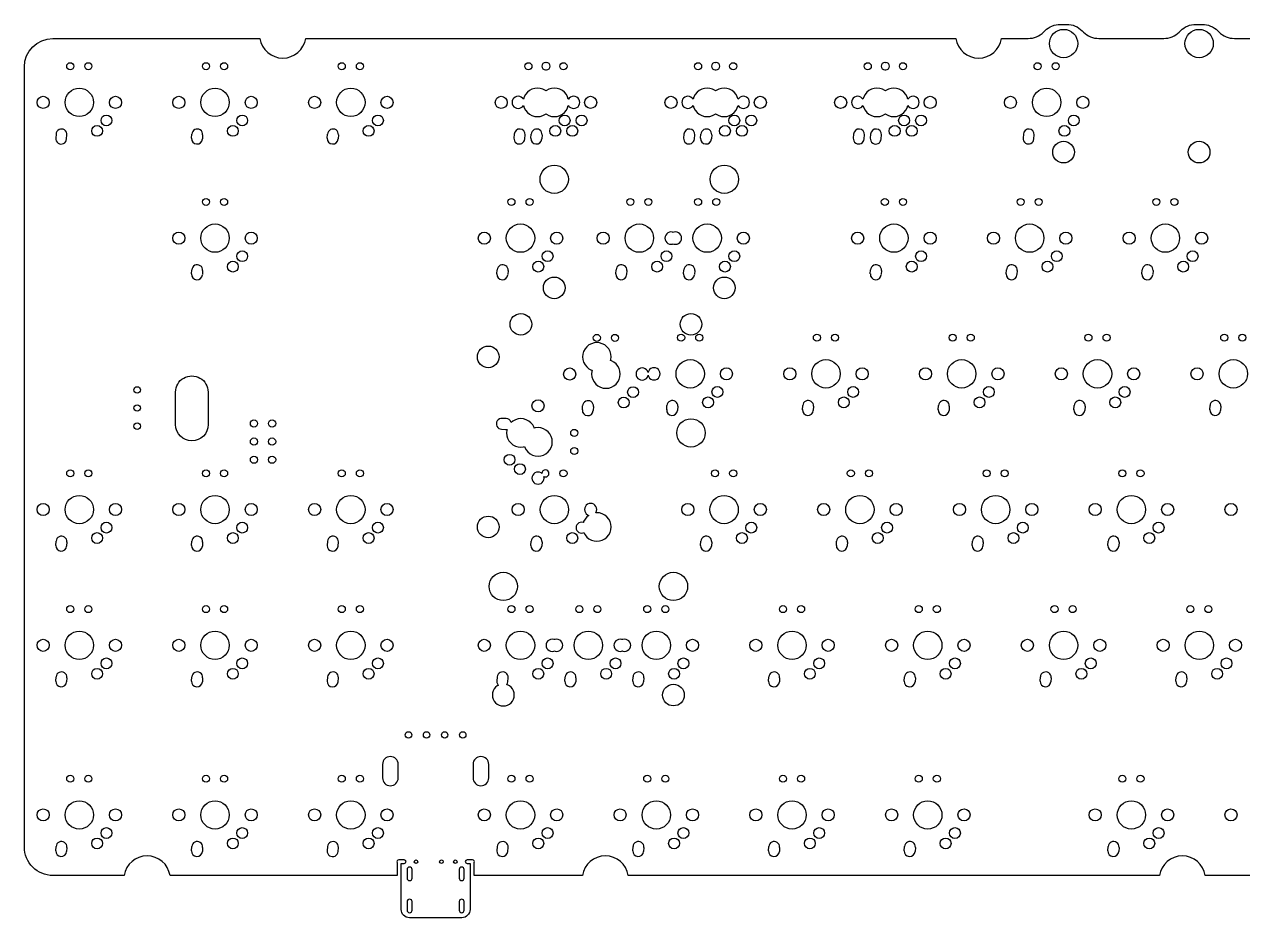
# Model space of a CAD drawing. Header units: millimetres. Extents: x -369 to -25, y -160 to -35.
# Drawn here: x -369.1 to -198.1, y -160.3 to -34.9 of the extents above; entities that cross this region are included whole.
import ezdxf

# ---------------------------------------------------------------- set-up
doc = ezdxf.new("R2010")
doc.units = ezdxf.units.MM
doc.layers.get('0').update_dxf_attribs({"linetype": 'CONTINUOUS'})

msp = doc.modelspace()

# ---------------------------------------------------------------- linework, layer by layer
for p, q in [((-345.61, -50.87), (-345.56, -50.29)), ((-344.04, -50.39), (-344.08, -50.97)), ((-326.56, -50.87), (-326.51, -50.29)), ((-324.99, -50.39), (-325.03, -50.97)), ((-297.98, -50.87), (-297.94, -50.29)), ((-296.42, -50.39), (-296.46, -50.97)), ((-274.17, -50.87), (-274.13, -50.29)), ((-272.61, -50.39), (-272.65, -50.97)), ((-345.61, -69.92), (-345.56, -69.34)), ((-344.04, -69.44), (-344.08, -70.02)), ((-302.74, -69.92), (-302.7, -69.34)), ((-301.18, -69.44), (-301.22, -70.02)), ((-286.07, -69.92), (-286.03, -69.34)), ((-284.51, -69.44), (-284.55, -70.02)), ((-276.55, -69.92), (-276.51, -69.34)), ((-274.99, -69.44), (-275.03, -70.02)), ((-250.36, -69.92), (-250.31, -69.34)), ((-248.79, -69.44), (-248.83, -70.02)), ((-231.31, -69.92), (-231.26, -69.34)), ((-229.74, -69.44), (-229.78, -70.02)), ((-212.26, -69.92), (-212.21, -69.34)), ((-210.69, -69.44), (-210.73, -70.02)), ((-290.76, -89), (-290.72, -88.42)), ((-289.2, -88.52), (-289.24, -89.1)), ((-278.93, -88.97), (-278.89, -88.39)), ((-277.37, -88.49), (-277.41, -89.07)), ((-259.88, -88.97), (-259.84, -88.39)), ((-258.32, -88.49), (-258.36, -89.07)), ((-240.83, -88.97), (-240.79, -88.39)), ((-239.27, -88.49), (-239.31, -89.07)), ((-221.78, -88.97), (-221.74, -88.39)), ((-220.22, -88.49), (-220.26, -89.07)), ((-202.73, -88.97), (-202.69, -88.39)), ((-201.17, -88.49), (-201.21, -89.07)), ((-364.66, -108.02), (-364.61, -107.44)), ((-363.09, -107.54), (-363.13, -108.12)), ((-345.61, -108.02), (-345.56, -107.44)), ((-344.04, -107.54), (-344.08, -108.12)), ((-297.98, -108.02), (-297.94, -107.44)), ((-296.42, -107.54), (-296.46, -108.12)), ((-274.17, -108.02), (-274.13, -107.44)), ((-272.61, -107.54), (-272.65, -108.12)), ((-255.12, -108.02), (-255.08, -107.44)), ((-253.56, -107.54), (-253.6, -108.12)), ((-236.07, -108.02), (-236.03, -107.44)), ((-234.51, -107.54), (-234.55, -108.12)), ((-217.02, -108.02), (-216.98, -107.44)), ((-215.46, -107.54), (-215.5, -108.12)), ((-364.66, -127.07), (-364.61, -126.49)), ((-345.61, -127.07), (-345.56, -126.49)), ((-293.22, -127.07), (-293.18, -126.49)), ((-283.69, -127.07), (-283.65, -126.49)), ((-264.64, -127.07), (-264.6, -126.49)), ((-245.59, -127.07), (-245.55, -126.49)), ((-226.54, -127.07), (-226.5, -126.49)), ((-207.49, -127.07), (-207.45, -126.49)), ((-363.09, -126.59), (-363.13, -127.17)), ((-344.04, -126.59), (-344.08, -127.17)), ((-291.66, -126.59), (-291.7, -127.17)), ((-282.13, -126.59), (-282.17, -127.17)), ((-263.08, -126.59), (-263.12, -127.17)), ((-244.03, -126.59), (-244.07, -127.17)), ((-224.98, -126.59), (-225.02, -127.17)), ((-205.93, -126.59), (-205.97, -127.17)), ((-364.66, -150.88), (-364.61, -150.3)), ((-363.09, -150.4), (-363.13, -150.98)), ((-345.61, -150.88), (-345.56, -150.3)), ((-344.04, -150.4), (-344.08, -150.98)), ((-283.69, -150.88), (-283.65, -150.3)), ((-282.13, -150.4), (-282.17, -150.98)), ((-264.64, -150.88), (-264.6, -150.3)), ((-263.08, -150.4), (-263.12, -150.98)), ((-245.59, -150.88), (-245.55, -150.3)), ((-244.03, -150.4), (-244.07, -150.98)), ((-217.02, -150.88), (-216.98, -150.3)), ((-215.46, -150.4), (-215.5, -150.98))]:
    msp.add_line(p, q)
msp.add_lwpolyline([(-128.83, -154.35), (-203.37, -154.35, 0.856429), (-209.79, -154.35), (-284.33, -154.35, 0.856297), (-290.76, -154.35), (-305.94, -154.35), (-305.94, -152.52, 0.548643), (-306.17, -152.15), (-306.94, -152.15, 1), (-306.94, -152.66), (-306.52, -152.66), (-306.52, -159.12, -0.413828), (-307.67, -160.27), (-315.03, -160.27, -0.414682), (-316.17, -159.12), (-316.17, -154.57), (-316.17, -152.66), (-315.76, -152.66, 1), (-315.76, -152.15), (-316.52, -152.15, 0.591746), (-316.74, -152.54), (-316.74, -154.35), (-348.62, -154.35, 0.856297), (-355.05, -154.35), (-365.06, -154.35, -0.414249), (-369.06, -150.35), (-369.06, -40.87, -0.414001), (-365.06, -36.87), (-336, -36.87, 0.856301), (-329.58, -36.87), (-238.37, -36.87, 0.857075), (-231.94, -36.87), (-228.21, -36.86, 0.199112), (-226.04, -35.97), (-225.86, -35.79, -0.198683), (-223.69, -34.89), (-222.79, -34.89, -0.198767), (-220.63, -35.79), (-220.45, -35.97, 0.199107), (-218.28, -36.86), (-209.19, -36.86, 0.199107), (-207.02, -35.97), (-206.84, -35.79, -0.198683), (-204.67, -34.89), (-203.78, -34.89, -0.198683), (-201.61, -35.79), (-201.43, -35.97, 0.199112), (-199.26, -36.86), (-113.9, -36.86, 0.199109)], format="xyb")
for points in [[(-296.45, -40.76), (-296.42, -40.95), (-296.31, -41.12), (-296.14, -41.23), (-295.95, -41.26), (-295.87, -41.25), (-295.79, -41.26), (-295.6, -41.23), (-295.43, -41.12), (-295.32, -40.95), (-295.29, -40.76), (-295.32, -40.57), (-295.43, -40.4), (-295.6, -40.29), (-295.79, -40.25), (-295.87, -40.27), (-295.95, -40.25), (-296.14, -40.29), (-296.31, -40.4), (-296.42, -40.57)], [(-272.6, -40.95), (-272.49, -41.12), (-272.33, -41.23), (-272.14, -41.26), (-272.06, -41.25), (-271.98, -41.26), (-271.79, -41.23), (-271.62, -41.12), (-271.51, -40.95), (-271.47, -40.76), (-271.51, -40.57), (-271.62, -40.4), (-271.79, -40.29), (-271.98, -40.25), (-272.06, -40.27), (-272.14, -40.25), (-272.33, -40.29), (-272.49, -40.4), (-272.6, -40.57), (-272.64, -40.76)], [(-247.97, -41.23), (-247.81, -41.12), (-247.7, -40.95), (-247.66, -40.76), (-247.7, -40.57), (-247.81, -40.4), (-247.97, -40.29), (-248.17, -40.25), (-248.24, -40.27), (-248.32, -40.25), (-248.52, -40.29), (-248.68, -40.4), (-248.79, -40.57), (-248.83, -40.76), (-248.79, -40.95), (-248.68, -41.12), (-248.52, -41.23), (-248.32, -41.26), (-248.24, -41.25), (-248.17, -41.26)], [(-300.19, -45.1), (-300.37, -45.23), (-300.5, -45.41), (-300.59, -45.62), (-300.62, -45.84), (-300.59, -46.06), (-300.5, -46.27), (-300.37, -46.45), (-300.19, -46.58), (-299.98, -46.67), (-299.76, -46.7), (-299.54, -46.67), (-299.33, -46.58), (-299.15, -46.45), (-299.02, -46.27), (-299.02, -46.26), (-298.91, -46.61), (-298.73, -46.95), (-298.48, -47.26), (-298.17, -47.51), (-297.83, -47.69), (-297.45, -47.8), (-297.06, -47.84), (-296.67, -47.8), (-296.29, -47.69), (-295.95, -47.51), (-295.87, -47.44), (-295.79, -47.51), (-295.45, -47.69), (-295.07, -47.8), (-294.68, -47.84), (-294.29, -47.8), (-293.91, -47.69), (-293.57, -47.51), (-293.26, -47.26), (-293.01, -46.95), (-292.83, -46.61), (-292.73, -46.26), (-292.72, -46.27), (-292.59, -46.45), (-292.41, -46.58), (-292.2, -46.67), (-291.98, -46.7), (-291.76, -46.67), (-291.55, -46.58), (-291.37, -46.45), (-291.24, -46.27), (-291.15, -46.06), (-291.12, -45.84), (-291.15, -45.62), (-291.24, -45.41), (-291.37, -45.23), (-291.55, -45.1), (-291.76, -45.01), (-291.98, -44.98), (-292.2, -45.01), (-292.41, -45.1), (-292.59, -45.23), (-292.72, -45.41), (-292.73, -45.41), (-292.83, -45.07), (-293.01, -44.73), (-293.26, -44.42), (-293.57, -44.17), (-293.91, -43.99), (-294.29, -43.87), (-294.68, -43.84), (-295.07, -43.87), (-295.45, -43.99), (-295.79, -44.17), (-295.87, -44.24), (-295.95, -44.17), (-296.29, -43.99), (-296.67, -43.87), (-297.06, -43.84), (-297.45, -43.87), (-297.83, -43.99), (-298.17, -44.17), (-298.48, -44.42), (-298.73, -44.73), (-298.91, -45.07), (-299.02, -45.41), (-299.02, -45.41), (-299.15, -45.23), (-299.33, -45.1), (-299.54, -45.01), (-299.76, -44.98), (-299.98, -45.01)], [(-276.69, -46.27), (-276.55, -46.45), (-276.38, -46.58), (-276.17, -46.67), (-275.95, -46.7), (-275.73, -46.67), (-275.52, -46.58), (-275.34, -46.45), (-275.2, -46.27), (-275.2, -46.26), (-275.1, -46.61), (-274.91, -46.95), (-274.67, -47.26), (-274.36, -47.51), (-274.02, -47.69), (-273.64, -47.8), (-273.25, -47.84), (-272.86, -47.8), (-272.48, -47.69), (-272.14, -47.51), (-272.06, -47.44), (-271.98, -47.51), (-271.63, -47.69), (-271.26, -47.8), (-270.87, -47.84), (-270.48, -47.8), (-270.1, -47.69), (-269.75, -47.51), (-269.45, -47.26), (-269.2, -46.95), (-269.02, -46.61), (-268.91, -46.26), (-268.91, -46.27), (-268.77, -46.45), (-268.6, -46.58), (-268.39, -46.67), (-268.17, -46.7), (-267.95, -46.67), (-267.74, -46.58), (-267.56, -46.45), (-267.42, -46.27), (-267.34, -46.06), (-267.31, -45.84), (-267.34, -45.62), (-267.42, -45.41), (-267.56, -45.23), (-267.74, -45.1), (-267.95, -45.01), (-268.17, -44.98), (-268.39, -45.01), (-268.6, -45.1), (-268.77, -45.23), (-268.91, -45.41), (-268.91, -45.41), (-269.02, -45.07), (-269.2, -44.73), (-269.45, -44.42), (-269.75, -44.17), (-270.1, -43.99), (-270.48, -43.87), (-270.87, -43.84), (-271.26, -43.87), (-271.63, -43.99), (-271.98, -44.17), (-272.06, -44.24), (-272.14, -44.17), (-272.48, -43.99), (-272.86, -43.87), (-273.25, -43.84), (-273.64, -43.87), (-274.02, -43.99), (-274.36, -44.17), (-274.67, -44.42), (-274.91, -44.73), (-275.1, -45.07), (-275.2, -45.41), (-275.2, -45.41), (-275.34, -45.23), (-275.52, -45.1), (-275.73, -45.01), (-275.95, -44.98), (-276.17, -45.01), (-276.38, -45.1), (-276.55, -45.23), (-276.69, -45.41), (-276.78, -45.62), (-276.8, -45.84), (-276.78, -46.06)], [(-248.67, -47.69), (-248.32, -47.51), (-248.24, -47.44), (-248.17, -47.51), (-247.82, -47.69), (-247.45, -47.8), (-247.05, -47.84), (-246.66, -47.8), (-246.29, -47.69), (-245.94, -47.51), (-245.64, -47.26), (-245.39, -46.95), (-245.2, -46.61), (-245.1, -46.26), (-245.1, -46.27), (-244.96, -46.45), (-244.79, -46.58), (-244.58, -46.67), (-244.36, -46.7), (-244.13, -46.67), (-243.93, -46.58), (-243.75, -46.45), (-243.61, -46.27), (-243.53, -46.06), (-243.5, -45.84), (-243.53, -45.62), (-243.61, -45.41), (-243.75, -45.23), (-243.93, -45.1), (-244.13, -45.01), (-244.36, -44.98), (-244.58, -45.01), (-244.79, -45.1), (-244.96, -45.23), (-245.1, -45.41), (-245.1, -45.41), (-245.2, -45.07), (-245.39, -44.73), (-245.64, -44.42), (-245.94, -44.17), (-246.29, -43.99), (-246.66, -43.87), (-247.05, -43.84), (-247.45, -43.87), (-247.82, -43.99), (-248.17, -44.17), (-248.24, -44.24), (-248.32, -44.17), (-248.67, -43.99), (-249.04, -43.87), (-249.44, -43.84), (-249.83, -43.87), (-250.2, -43.99), (-250.55, -44.17), (-250.85, -44.42), (-251.1, -44.73), (-251.29, -45.07), (-251.39, -45.41), (-251.39, -45.41), (-251.53, -45.23), (-251.71, -45.1), (-251.91, -45.01), (-252.13, -44.98), (-252.36, -45.01), (-252.56, -45.1), (-252.74, -45.23), (-252.88, -45.41), (-252.96, -45.62), (-252.99, -45.84), (-252.96, -46.06), (-252.88, -46.27), (-252.74, -46.45), (-252.56, -46.58), (-252.36, -46.67), (-252.13, -46.7), (-251.91, -46.67), (-251.71, -46.58), (-251.53, -46.45), (-251.39, -46.27), (-251.39, -46.26), (-251.29, -46.61), (-251.1, -46.95), (-250.85, -47.26), (-250.55, -47.51), (-250.2, -47.69), (-249.83, -47.8), (-249.44, -47.84), (-249.04, -47.8)], [(-278.01, -64.1), (-278.11, -64.06), (-278.33, -64.03), (-278.55, -64.06), (-278.76, -64.15), (-278.93, -64.28), (-279.07, -64.46), (-279.16, -64.67), (-279.19, -64.89), (-279.16, -65.11), (-279.07, -65.32), (-278.93, -65.5), (-278.76, -65.63), (-278.55, -65.72), (-278.33, -65.75), (-278.11, -65.72), (-278.01, -65.68), (-277.92, -65.72), (-277.69, -65.75), (-277.47, -65.72), (-277.26, -65.63), (-277.09, -65.5), (-276.95, -65.32), (-276.86, -65.11), (-276.83, -64.89), (-276.86, -64.67), (-276.95, -64.46), (-277.09, -64.28), (-277.26, -64.15), (-277.47, -64.06), (-277.69, -64.03), (-277.92, -64.06)], [(-286.69, -85.82), (-286.34, -85.64), (-286.04, -85.39), (-285.79, -85.08), (-285.61, -84.74), (-285.49, -84.36), (-285.45, -83.97), (-285.49, -83.58), (-285.61, -83.2), (-285.79, -82.86), (-286.04, -82.55), (-286.34, -82.31), (-286.69, -82.12), (-286.8, -82.08), (-286.76, -81.95), (-286.72, -81.56), (-286.76, -81.17), (-286.88, -80.79), (-287.06, -80.44), (-287.31, -80.14), (-287.61, -79.89), (-287.96, -79.71), (-288.34, -79.59), (-288.73, -79.55), (-289.12, -79.59), (-289.49, -79.71), (-289.84, -79.89), (-290.14, -80.14), (-290.39, -80.44), (-290.58, -80.79), (-290.69, -81.17), (-290.73, -81.56), (-290.69, -81.95), (-290.58, -82.32), (-290.39, -82.67), (-290.14, -82.97), (-289.84, -83.22), (-289.49, -83.41), (-289.38, -83.44), (-289.42, -83.58), (-289.46, -83.97), (-289.42, -84.36), (-289.31, -84.74), (-289.12, -85.08), (-288.87, -85.39), (-288.57, -85.64), (-288.22, -85.82), (-287.85, -85.94), (-287.46, -85.97), (-287.07, -85.94)], [(-282.6, -83.14), (-282.81, -83.23), (-282.98, -83.36), (-283.12, -83.54), (-283.21, -83.75), (-283.23, -83.97), (-283.21, -84.19), (-283.12, -84.4), (-282.98, -84.58), (-282.81, -84.71), (-282.6, -84.8), (-282.38, -84.83), (-282.15, -84.8), (-281.95, -84.71), (-281.77, -84.58), (-281.63, -84.4), (-281.55, -84.19), (-281.54, -84.14), (-281.54, -84.16), (-281.45, -84.37), (-281.32, -84.55), (-281.14, -84.68), (-280.93, -84.77), (-280.71, -84.8), (-280.49, -84.77), (-280.28, -84.68), (-280.1, -84.55), (-279.97, -84.37), (-279.88, -84.16), (-279.85, -83.94), (-279.88, -83.72), (-279.97, -83.51), (-280.1, -83.33), (-280.28, -83.2), (-280.49, -83.11), (-280.71, -83.08), (-280.93, -83.11), (-281.14, -83.2), (-281.32, -83.33), (-281.45, -83.51), (-281.54, -83.72), (-281.55, -83.77), (-281.55, -83.75), (-281.63, -83.54), (-281.77, -83.36), (-281.95, -83.23), (-282.15, -83.14), (-282.38, -83.11)], [(-295.57, -94.91), (-295.32, -94.61), (-295.13, -94.26), (-295.02, -93.89), (-294.98, -93.5), (-295.02, -93.11), (-295.13, -92.73), (-295.32, -92.38), (-295.57, -92.08), (-295.87, -91.83), (-296.21, -91.64), (-296.59, -91.53), (-296.98, -91.49), (-297.37, -91.53), (-297.51, -91.57), (-297.54, -91.46), (-297.73, -91.11), (-297.98, -90.81), (-298.28, -90.56), (-298.63, -90.38), (-299, -90.26), (-299.39, -90.22), (-299.79, -90.26), (-300.16, -90.38), (-300.51, -90.56), (-300.76, -90.76), (-300.79, -90.66), (-300.9, -90.49), (-301.05, -90.36), (-301.23, -90.27), (-301.43, -90.23), (-302.01, -90.19), (-302.21, -90.2), (-302.4, -90.26), (-302.57, -90.38), (-302.7, -90.53), (-302.79, -90.71), (-302.83, -90.9), (-302.82, -91.1), (-302.75, -91.29), (-302.64, -91.46), (-302.49, -91.59), (-302.31, -91.68), (-302.11, -91.72), (-301.54, -91.76), (-301.33, -91.75), (-301.33, -91.75), (-301.36, -91.83), (-301.4, -92.23), (-301.36, -92.62), (-301.25, -92.99), (-301.06, -93.34), (-300.81, -93.64), (-300.51, -93.89), (-300.16, -94.08), (-299.79, -94.19), (-299.39, -94.23), (-299, -94.19), (-298.87, -94.15), (-298.83, -94.26), (-298.65, -94.61), (-298.4, -94.91), (-298.1, -95.16), (-297.75, -95.35), (-297.37, -95.46), (-296.98, -95.5), (-296.59, -95.46), (-296.21, -95.35), (-295.87, -95.16)], [(-297.41, -99.32), (-297.2, -99.4), (-296.98, -99.43), (-296.76, -99.4), (-296.55, -99.32), (-296.38, -99.18), (-296.24, -99), (-296.15, -98.8), (-296.12, -98.58), (-296.15, -98.37), (-296.14, -98.38), (-295.95, -98.41), (-295.76, -98.38), (-295.59, -98.27), (-295.48, -98.1), (-295.45, -97.91), (-295.48, -97.72), (-295.59, -97.55), (-295.76, -97.44), (-295.95, -97.4), (-296.14, -97.44), (-296.31, -97.55), (-296.42, -97.72), (-296.45, -97.91), (-296.55, -97.83), (-296.76, -97.75), (-296.98, -97.72), (-297.2, -97.75), (-297.41, -97.83), (-297.59, -97.97), (-297.73, -98.15), (-297.81, -98.35), (-297.84, -98.58), (-297.81, -98.8), (-297.73, -99), (-297.59, -99.18)], [(-290.62, -104.81), (-290.67, -104.79), (-290.87, -104.76), (-291.07, -104.79), (-291.25, -104.86), (-291.41, -104.99), (-291.54, -105.14), (-291.61, -105.33), (-291.64, -105.53), (-291.61, -105.73), (-291.54, -105.91), (-291.41, -106.07), (-291.25, -106.19), (-291.07, -106.27), (-290.87, -106.3), (-290.67, -106.27), (-290.56, -106.23), (-290.39, -106.55), (-290.14, -106.85), (-289.84, -107.1), (-289.49, -107.29), (-289.12, -107.4), (-288.73, -107.44), (-288.34, -107.4), (-287.96, -107.29), (-287.61, -107.1), (-287.31, -106.85), (-287.06, -106.55), (-286.88, -106.2), (-286.76, -105.82), (-286.72, -105.43), (-286.76, -105.04), (-286.88, -104.67), (-287.06, -104.32), (-287.31, -104.02), (-287.61, -103.77), (-287.96, -103.58), (-288.34, -103.47), (-288.73, -103.43), (-288.88, -103.44), (-288.86, -103.42), (-288.77, -103.21), (-288.74, -102.99), (-288.77, -102.77), (-288.86, -102.56), (-288.99, -102.38), (-289.17, -102.25), (-289.38, -102.16), (-289.6, -102.13), (-289.82, -102.16), (-290.03, -102.25), (-290.21, -102.38), (-290.34, -102.56), (-290.43, -102.77), (-290.46, -102.99), (-290.43, -103.21), (-290.34, -103.42), (-290.21, -103.6), (-290.03, -103.73), (-289.87, -103.8), (-290.14, -104.02), (-290.39, -104.32), (-290.58, -104.67)], [(-295.83, -121.82), (-295.86, -122.04), (-295.83, -122.26), (-295.74, -122.47), (-295.6, -122.65), (-295.43, -122.78), (-295.22, -122.87), (-295, -122.9), (-294.77, -122.87), (-294.68, -122.83), (-294.58, -122.87), (-294.36, -122.9), (-294.14, -122.87), (-293.93, -122.78), (-293.76, -122.65), (-293.62, -122.47), (-293.53, -122.26), (-293.5, -122.04), (-293.53, -121.82), (-293.62, -121.61), (-293.76, -121.43), (-293.93, -121.3), (-294.14, -121.21), (-294.36, -121.18), (-294.58, -121.21), (-294.68, -121.25), (-294.77, -121.21), (-295, -121.18), (-295.22, -121.21), (-295.43, -121.3), (-295.6, -121.43), (-295.74, -121.61)], [(-284.61, -122.87), (-284.41, -122.78), (-284.23, -122.65), (-284.09, -122.47), (-284.01, -122.26), (-283.98, -122.04), (-284.01, -121.82), (-284.09, -121.61), (-284.23, -121.43), (-284.41, -121.3), (-284.61, -121.21), (-284.84, -121.18), (-285.06, -121.21), (-285.15, -121.25), (-285.25, -121.21), (-285.47, -121.18), (-285.69, -121.21), (-285.9, -121.3), (-286.08, -121.43), (-286.21, -121.61), (-286.3, -121.82), (-286.33, -122.04), (-286.3, -122.26), (-286.21, -122.47), (-286.08, -122.65), (-285.9, -122.78), (-285.69, -122.87), (-285.47, -122.9), (-285.25, -122.87), (-285.15, -122.83), (-285.06, -122.87), (-284.84, -122.9)], [(-301.26, -127.37), (-301.22, -127.17), (-301.17, -126.59), (-301.19, -126.39), (-301.25, -126.2), (-301.36, -126.04), (-301.51, -125.9), (-301.69, -125.81), (-301.89, -125.77), (-302.09, -125.79), (-302.28, -125.85), (-302.45, -125.96), (-302.58, -126.11), (-302.67, -126.29), (-302.71, -126.49), (-302.75, -127.07), (-302.74, -127.27), (-302.67, -127.46), (-302.56, -127.62), (-302.53, -127.65), (-302.71, -127.75), (-302.94, -127.94), (-303.13, -128.17), (-303.27, -128.44), (-303.36, -128.73), (-303.39, -129.02), (-303.36, -129.32), (-303.27, -129.61), (-303.13, -129.88), (-302.94, -130.11), (-302.71, -130.3), (-302.44, -130.44), (-302.15, -130.53), (-301.86, -130.55), (-301.56, -130.53), (-301.27, -130.44), (-301, -130.3), (-300.77, -130.11), (-300.58, -129.88), (-300.44, -129.61), (-300.35, -129.32), (-300.32, -129.02), (-300.35, -128.73), (-300.44, -128.44), (-300.58, -128.17), (-300.77, -127.94), (-301, -127.75), (-301.27, -127.61), (-301.37, -127.58), (-301.35, -127.55)]]:
    msp.add_lwpolyline(points, close=True)
for points in [[(-364.61, -50.29), (-364.66, -50.87, 1), (-363.13, -50.97), (-363.09, -50.39, 1)], [(-300.32, -50.29), (-300.36, -50.87, 1), (-298.84, -50.97), (-298.8, -50.39, 1)], [(-276.51, -50.29), (-276.55, -50.87, 1), (-275.03, -50.97), (-274.99, -50.39, 1)], [(-252.7, -50.29), (-252.74, -50.87, 1), (-251.22, -50.97), (-251.18, -50.39, 1)], [(-250.31, -50.29), (-250.36, -50.87, 1), (-248.83, -50.97), (-248.79, -50.39, 1)], [(-228.88, -50.29), (-228.92, -50.87, 1), (-227.4, -50.97), (-227.36, -50.39, 1)], [(-347.84, -86.51, -1.000003), (-343.27, -86.51), (-343.27, -91.06, -1), (-347.84, -91.06)], [(-326.51, -107.44), (-326.56, -108.02, 1), (-325.03, -108.12), (-324.99, -107.54, 1)], [(-326.51, -126.49), (-326.56, -127.07, 1), (-325.03, -127.17), (-324.99, -126.59, 1)], [(-318.8, -138.75), (-318.8, -140.65, 1), (-316.6, -140.65), (-316.6, -138.75, 1)], [(-306.1, -138.75), (-306.1, -140.65, 1), (-303.9, -140.65), (-303.9, -138.75, 1)], [(-326.51, -150.3), (-326.56, -150.88, 1), (-325.03, -150.98), (-324.99, -150.4, 1)], [(-302.7, -150.3), (-302.74, -150.88, 1), (-301.22, -150.98), (-301.18, -150.4, 1)], [(-315.35, -153.52), (-315.35, -154.72, 1), (-314.65, -154.72), (-314.65, -153.52, 1)], [(-308.05, -153.52), (-308.05, -154.72, 1), (-307.35, -154.72), (-307.35, -153.52, 1)], [(-315.35, -158.02), (-315.35, -159.22, 1), (-314.65, -159.22), (-314.65, -158.02, 1)], [(-308.05, -158.02), (-308.05, -159.22, 1), (-307.35, -159.22), (-307.35, -158.02, 1)]]:
    msp.add_lwpolyline(points, format="xyb", close=True)
for centre, radius in [((-223.24, -37.58), 1.99), ((-204.22, -37.58), 1.99), ((-362.62, -40.76), 0.495), ((-360.08, -40.76), 0.495), ((-343.57, -40.76), 0.495), ((-341.03, -40.76), 0.495), ((-324.52, -40.76), 0.495), ((-321.98, -40.76), 0.495), ((-298.33, -40.76), 0.495), ((-293.41, -40.76), 0.495), ((-274.52, -40.76), 0.495), ((-269.6, -40.76), 0.495), ((-250.71, -40.76), 0.495), ((-245.78, -40.76), 0.495), ((-226.89, -40.76), 0.495), ((-224.35, -40.76), 0.495), ((-361.35, -45.84), 1.99), ((-342.3, -45.84), 1.99), ((-323.25, -45.84), 1.99), ((-225.62, -45.84), 1.99), ((-366.43, -45.84), 0.851), ((-356.27, -45.84), 0.851), ((-347.38, -45.84), 0.851), ((-337.22, -45.84), 0.851), ((-328.33, -45.84), 0.851), ((-318.17, -45.84), 0.851), ((-302.14, -45.84), 0.851), ((-289.6, -45.84), 0.851), ((-278.33, -45.84), 0.851), ((-265.79, -45.84), 0.851), ((-254.52, -45.84), 0.851), ((-241.97, -45.84), 0.851), ((-230.7, -45.84), 0.851), ((-220.54, -45.84), 0.851), ((-357.54, -48.38), 0.762), ((-338.49, -48.38), 0.762), ((-319.44, -48.38), 0.762), ((-293.25, -48.38), 0.762), ((-290.87, -48.38), 0.762), ((-269.44, -48.38), 0.762), ((-267.06, -48.38), 0.762), ((-245.63, -48.38), 0.762), ((-243.24, -48.38), 0.762), ((-221.81, -48.38), 0.762), ((-358.85, -49.84), 0.762), ((-339.8, -49.84), 0.762), ((-320.75, -49.84), 0.762), ((-294.56, -49.84), 0.762), ((-292.18, -49.84), 0.762), ((-270.75, -49.84), 0.762), ((-268.37, -49.84), 0.762), ((-246.94, -49.84), 0.762), ((-244.55, -49.84), 0.762), ((-223.12, -49.84), 0.762), ((-223.24, -52.82), 1.52), ((-204.22, -52.82), 1.52), ((-294.71, -56.63), 1.99), ((-270.84, -56.63), 1.99), ((-343.57, -59.81), 0.495), ((-341.03, -59.81), 0.495), ((-300.71, -59.81), 0.495), ((-298.17, -59.81), 0.495), ((-284.04, -59.81), 0.495), ((-281.5, -59.81), 0.495), ((-274.52, -59.81), 0.495), ((-271.98, -59.81), 0.495), ((-248.32, -59.81), 0.495), ((-245.78, -59.81), 0.495), ((-229.27, -59.81), 0.495), ((-226.73, -59.81), 0.495), ((-210.22, -59.81), 0.495), ((-207.68, -59.81), 0.495), ((-342.3, -64.89), 1.99), ((-299.44, -64.89), 1.99), ((-282.77, -64.89), 1.99), ((-273.25, -64.89), 1.99), ((-247.05, -64.89), 1.99), ((-228, -64.89), 1.99), ((-208.95, -64.89), 1.99), ((-347.38, -64.89), 0.851), ((-337.22, -64.89), 0.851), ((-304.52, -64.89), 0.851), ((-294.36, -64.89), 0.851), ((-287.85, -64.89), 0.851), ((-268.17, -64.89), 0.851), ((-252.13, -64.89), 0.851), ((-241.97, -64.89), 0.851), ((-233.08, -64.89), 0.851), ((-222.92, -64.89), 0.851), ((-214.03, -64.89), 0.851), ((-203.87, -64.89), 0.851), ((-339.8, -68.89), 0.762), ((-338.49, -67.43), 0.762), ((-296.94, -68.89), 0.762), ((-295.63, -67.43), 0.762), ((-280.27, -68.89), 0.762), ((-278.96, -67.43), 0.762), ((-270.75, -68.89), 0.762), ((-269.44, -67.43), 0.762), ((-244.55, -68.89), 0.762), ((-243.24, -67.43), 0.762), ((-225.5, -68.89), 0.762), ((-224.19, -67.43), 0.762), ((-206.45, -68.89), 0.762), ((-205.14, -67.43), 0.762), ((-294.71, -71.87), 1.52), ((-270.84, -71.87), 1.52), ((-299.39, -76.99), 1.52), ((-275.52, -76.99), 1.52), ((-288.73, -78.89), 0.495), ((-286.19, -78.89), 0.495), ((-276.9, -78.86), 0.495), ((-274.36, -78.86), 0.495), ((-257.85, -78.86), 0.495), ((-255.31, -78.86), 0.495), ((-238.8, -78.86), 0.495), ((-236.26, -78.86), 0.495), ((-219.75, -78.86), 0.495), ((-217.21, -78.86), 0.495), ((-200.7, -78.86), 0.495), ((-198.16, -78.86), 0.495), ((-303.97, -81.56), 1.52), ((-275.63, -83.94), 1.99), ((-256.58, -83.94), 1.99), ((-237.53, -83.94), 1.99), ((-218.48, -83.94), 1.99), ((-199.43, -83.94), 1.99), ((-292.54, -83.97), 0.851), ((-270.55, -83.94), 0.851), ((-261.66, -83.94), 0.851), ((-251.5, -83.94), 0.851), ((-242.61, -83.94), 0.851), ((-232.45, -83.94), 0.851), ((-223.56, -83.94), 0.851), ((-213.4, -83.94), 0.851), ((-204.51, -83.94), 0.851), ((-353.23, -86.2), 0.45), ((-283.65, -86.51), 0.762), ((-273.13, -87.94), 0.762), ((-271.82, -86.48), 0.762), ((-254.08, -87.94), 0.762), ((-252.77, -86.48), 0.762), ((-235.03, -87.94), 0.762), ((-233.72, -86.48), 0.762), ((-215.98, -87.94), 0.762), ((-214.67, -86.48), 0.762), ((-353.23, -88.74), 0.45), ((-296.98, -88.42), 0.851), ((-284.96, -87.97), 0.762), ((-336.84, -90.91), 0.508), ((-334.3, -90.91), 0.508), ((-275.52, -92.23), 1.99), ((-353.23, -91.28), 0.45), ((-291.9, -92.23), 0.495), ((-336.84, -93.45), 0.508), ((-334.3, -93.45), 0.508), ((-336.84, -95.99), 0.508), ((-334.3, -95.99), 0.508), ((-300.98, -96), 0.762), ((-291.9, -94.77), 0.495), ((-362.62, -97.91), 0.495), ((-360.08, -97.91), 0.495), ((-343.57, -97.91), 0.495), ((-341.03, -97.91), 0.495), ((-324.52, -97.91), 0.495), ((-321.98, -97.91), 0.495), ((-299.52, -97.31), 0.762), ((-293.41, -97.91), 0.495), ((-272.14, -97.91), 0.495), ((-269.6, -97.91), 0.495), ((-253.09, -97.91), 0.495), ((-250.55, -97.91), 0.495), ((-234.04, -97.91), 0.495), ((-231.5, -97.91), 0.495), ((-214.99, -97.91), 0.495), ((-212.45, -97.91), 0.495), ((-366.43, -102.99), 0.851), ((-361.35, -102.99), 1.99), ((-356.27, -102.99), 0.851), ((-347.38, -102.99), 0.851), ((-342.3, -102.99), 1.99), ((-337.22, -102.99), 0.851), ((-328.33, -102.99), 0.851), ((-323.25, -102.99), 1.99), ((-318.17, -102.99), 0.851), ((-299.76, -102.99), 0.851), ((-294.68, -102.99), 1.99), ((-275.95, -102.99), 0.851), ((-270.87, -102.99), 1.99), ((-265.79, -102.99), 0.851), ((-256.9, -102.99), 0.851), ((-251.82, -102.99), 1.99), ((-246.74, -102.99), 0.851), ((-237.85, -102.99), 0.851), ((-232.77, -102.99), 1.99), ((-227.69, -102.99), 0.851), ((-218.8, -102.99), 0.851), ((-213.72, -102.99), 1.99), ((-208.64, -102.99), 0.851), ((-199.75, -102.99), 0.851), ((-303.97, -105.43), 1.52), ((-357.54, -105.53), 0.762), ((-338.49, -105.53), 0.762), ((-319.44, -105.53), 0.762), ((-267.06, -105.53), 0.762), ((-248.01, -105.53), 0.762), ((-228.96, -105.53), 0.762), ((-209.91, -105.53), 0.762), ((-358.85, -106.99), 0.762), ((-339.8, -106.99), 0.762), ((-320.75, -106.99), 0.762), ((-292.18, -106.99), 0.762), ((-268.37, -106.99), 0.762), ((-249.32, -106.99), 0.762), ((-230.27, -106.99), 0.762), ((-211.22, -106.99), 0.762), ((-301.86, -113.78), 1.99), ((-277.98, -113.78), 1.99), ((-362.62, -116.96), 0.495), ((-360.08, -116.96), 0.495), ((-343.57, -116.96), 0.495), ((-341.03, -116.96), 0.495), ((-324.52, -116.96), 0.495), ((-321.98, -116.96), 0.495), ((-300.71, -116.96), 0.495), ((-298.17, -116.96), 0.495), ((-291.19, -116.96), 0.495), ((-288.65, -116.96), 0.495), ((-281.66, -116.96), 0.495), ((-279.12, -116.96), 0.495), ((-262.61, -116.96), 0.495), ((-260.07, -116.96), 0.495), ((-243.56, -116.96), 0.495), ((-241.02, -116.96), 0.495), ((-224.51, -116.96), 0.495), ((-221.97, -116.96), 0.495), ((-205.46, -116.96), 0.495), ((-202.92, -116.96), 0.495), ((-366.43, -122.04), 0.851), ((-361.35, -122.04), 1.99), ((-356.27, -122.04), 0.851), ((-347.38, -122.04), 0.851), ((-342.3, -122.04), 1.99), ((-337.22, -122.04), 0.851), ((-328.33, -122.04), 0.851), ((-323.25, -122.04), 1.99), ((-318.17, -122.04), 0.851), ((-304.52, -122.04), 0.851), ((-299.44, -122.04), 1.99), ((-289.92, -122.04), 1.99), ((-280.39, -122.04), 1.99), ((-275.31, -122.04), 0.851), ((-266.42, -122.04), 0.851), ((-261.34, -122.04), 1.99), ((-256.26, -122.04), 0.851), ((-247.37, -122.04), 0.851), ((-242.29, -122.04), 1.99), ((-237.21, -122.04), 0.851), ((-228.32, -122.04), 0.851), ((-223.24, -122.04), 1.99), ((-218.16, -122.04), 0.851), ((-209.27, -122.04), 0.851), ((-204.19, -122.04), 1.99), ((-199.11, -122.04), 0.851), ((-357.54, -124.58), 0.762), ((-338.49, -124.58), 0.762), ((-319.44, -124.58), 0.762), ((-295.63, -124.58), 0.762), ((-286.11, -124.58), 0.762), ((-276.58, -124.58), 0.762), ((-257.53, -124.58), 0.762), ((-238.48, -124.58), 0.762), ((-219.43, -124.58), 0.762), ((-200.38, -124.58), 0.762), ((-358.85, -126.04), 0.762), ((-339.8, -126.04), 0.762), ((-320.75, -126.04), 0.762), ((-296.94, -126.04), 0.762), ((-287.42, -126.04), 0.762), ((-277.89, -126.04), 0.762), ((-258.84, -126.04), 0.762), ((-239.79, -126.04), 0.762), ((-220.74, -126.04), 0.762), ((-201.69, -126.04), 0.762), ((-277.98, -129.02), 1.52), ((-315.16, -134.62), 0.45), ((-312.62, -134.62), 0.45), ((-310.08, -134.62), 0.45), ((-307.54, -134.62), 0.45), ((-362.62, -140.77), 0.495), ((-360.08, -140.77), 0.495), ((-343.57, -140.77), 0.495), ((-341.03, -140.77), 0.495), ((-324.52, -140.77), 0.495), ((-321.98, -140.77), 0.495), ((-300.71, -140.77), 0.495), ((-298.17, -140.77), 0.495), ((-281.66, -140.77), 0.495), ((-279.12, -140.77), 0.495), ((-262.61, -140.77), 0.495), ((-260.07, -140.77), 0.495), ((-243.56, -140.77), 0.495), ((-241.02, -140.77), 0.495), ((-214.99, -140.77), 0.495), ((-212.45, -140.77), 0.495), ((-366.43, -145.85), 0.851), ((-361.35, -145.85), 1.99), ((-356.27, -145.85), 0.851), ((-347.38, -145.85), 0.851), ((-342.3, -145.85), 1.99), ((-337.22, -145.85), 0.851), ((-328.33, -145.85), 0.851), ((-323.25, -145.85), 1.99), ((-318.17, -145.85), 0.851), ((-304.52, -145.85), 0.851), ((-299.44, -145.85), 1.99), ((-294.36, -145.85), 0.851), ((-285.47, -145.85), 0.851), ((-280.39, -145.85), 1.99), ((-275.31, -145.85), 0.851), ((-266.42, -145.85), 0.851), ((-261.34, -145.85), 1.99), ((-256.26, -145.85), 0.851), ((-247.37, -145.85), 0.851), ((-242.29, -145.85), 1.99), ((-237.21, -145.85), 0.851), ((-218.8, -145.85), 0.851), ((-213.72, -145.85), 1.99), ((-208.64, -145.85), 0.851), ((-199.75, -145.85), 0.851), ((-357.54, -148.39), 0.762), ((-338.49, -148.39), 0.762), ((-319.44, -148.39), 0.762), ((-295.63, -148.39), 0.762), ((-276.58, -148.39), 0.762), ((-257.53, -148.39), 0.762), ((-238.48, -148.39), 0.762), ((-209.91, -148.39), 0.762), ((-358.85, -149.85), 0.762), ((-339.8, -149.85), 0.762), ((-320.75, -149.85), 0.762), ((-296.94, -149.85), 0.762), ((-277.89, -149.85), 0.762), ((-258.84, -149.85), 0.762), ((-239.79, -149.85), 0.762), ((-211.22, -149.85), 0.762), ((-314.11, -152.41), 0.254), ((-310.54, -152.41), 0.254), ((-308.59, -152.41), 0.254)]:
    msp.add_circle(centre, radius)
for centre, start, end in [((-344.84, -50.92), 176, 356), ((-344.8, -50.34), -4, 176), ((-325.79, -50.92), 176, 356), ((-325.75, -50.34), -4, 176), ((-297.22, -50.92), 176, 356), ((-297.18, -50.34), -4, 176), ((-273.41, -50.92), 176, 356), ((-273.37, -50.34), -4, 176), ((-344.84, -69.97), 176, 356), ((-344.8, -69.39), -4, 176), ((-301.98, -69.97), 176, 356), ((-301.94, -69.39), -4, 176), ((-285.31, -69.97), 176, 356), ((-285.27, -69.39), -4, 176), ((-275.79, -69.97), 176, 356), ((-275.75, -69.39), -4, 176), ((-249.59, -69.97), 176, 356), ((-249.55, -69.39), -4, 176), ((-230.54, -69.97), 176, 356), ((-230.5, -69.39), -4, 176), ((-211.49, -69.97), 176, 356), ((-211.45, -69.39), -4, 176), ((-289.96, -88.47), -4, 176), ((-278.13, -88.44), -4, 176), ((-259.08, -88.44), -4, 176), ((-240.03, -88.44), -4, 176), ((-220.98, -88.44), -4, 176), ((-201.93, -88.44), -4, 176), ((-290, -89.05), 176, 356), ((-278.17, -89.02), 176, 356), ((-259.12, -89.02), 176, 356), ((-240.07, -89.02), 176, 356), ((-221.02, -89.02), 176, 356), ((-201.97, -89.02), 176, 356), ((-363.85, -107.49), -4, 176), ((-344.8, -107.49), -4, 176), ((-297.18, -107.49), -4, 176), ((-273.37, -107.49), -4, 176), ((-254.32, -107.49), -4, 176), ((-235.27, -107.49), -4, 176), ((-216.22, -107.49), -4, 176), ((-363.89, -108.07), 176, 356), ((-344.84, -108.07), 176, 356), ((-297.22, -108.07), 176, 356), ((-273.41, -108.07), 176, 356), ((-254.36, -108.07), 176, 356), ((-235.31, -108.07), 176, 356), ((-216.26, -108.07), 176, 356), ((-363.85, -126.54), -4, 176), ((-344.8, -126.54), -4, 176), ((-292.42, -126.54), -4, 176), ((-282.89, -126.54), -4, 176), ((-263.84, -126.54), -4, 176), ((-244.79, -126.54), -4, 176), ((-225.74, -126.54), -4, 176), ((-206.69, -126.54), -4, 176), ((-363.89, -127.12), 176, 356), ((-344.84, -127.12), 176, 356), ((-292.46, -127.12), 176, 356), ((-282.93, -127.12), 176, 356), ((-263.88, -127.12), 176, 356), ((-244.83, -127.12), 176, 356), ((-225.78, -127.12), 176, 356), ((-206.73, -127.12), 176, 356), ((-363.85, -150.35), -4, 176), ((-344.8, -150.35), -4, 176), ((-282.89, -150.35), -4, 176), ((-263.84, -150.35), -4, 176), ((-244.79, -150.35), -4, 176), ((-216.22, -150.35), -4, 176), ((-363.89, -150.93), 176, 356), ((-344.84, -150.93), 176, 356), ((-282.93, -150.93), 176, 356), ((-263.88, -150.93), 176, 356), ((-244.83, -150.93), 176, 356), ((-216.26, -150.93), 176, 356)]:
    msp.add_arc(centre, 0.762, start, end)

doc.saveas('drawing.dxf')
